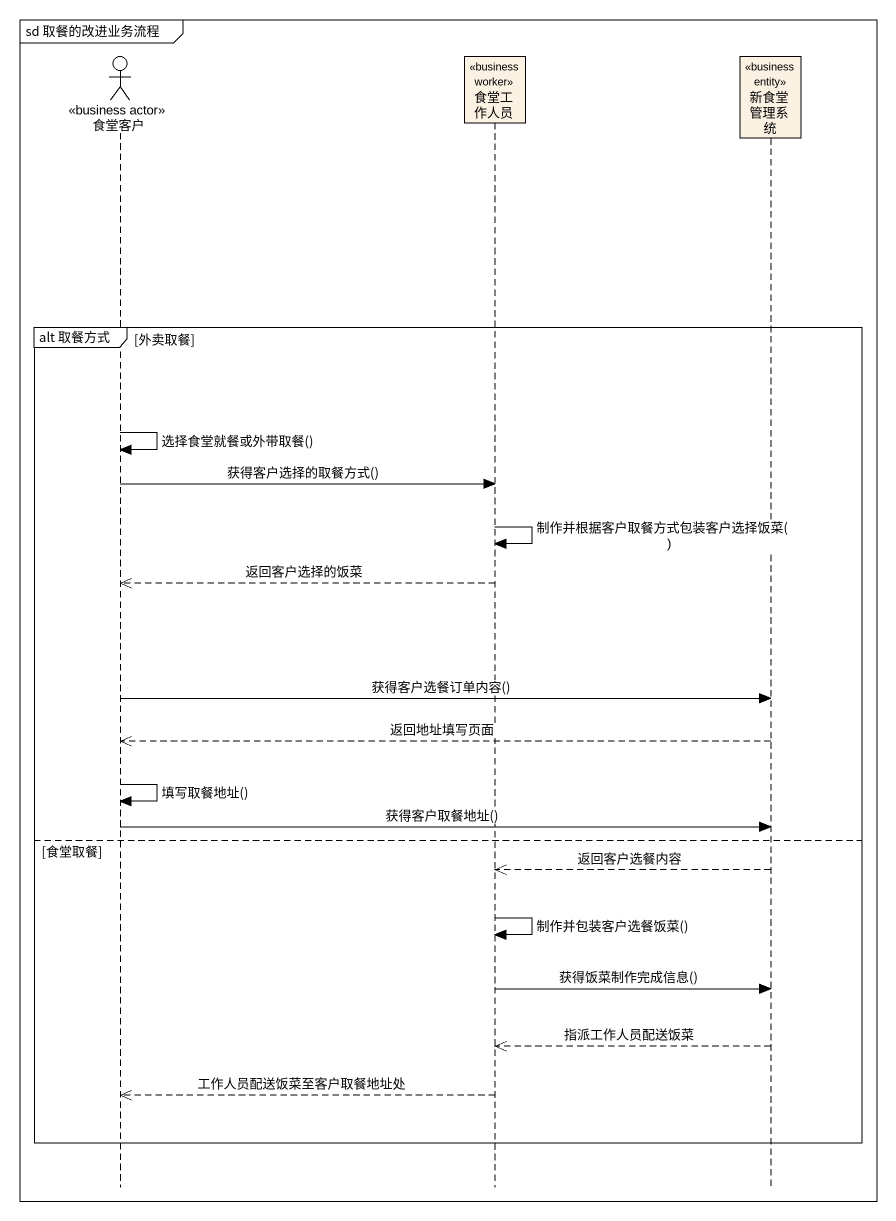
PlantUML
@startuml
mainframe sd 取餐的改进业务流程
hide footbox
actor 食堂客户 <<business actor>>
participant 食堂工作人员 <<business worker>> #FCF2E3
participant 新食堂管理系统 <<business entity>> #FCF2E3

group alt 取餐方式 [外卖取餐]
  食堂客户 -> 食堂客户 : 选择食堂就餐或外带取餐()
  食堂客户 -> 食堂工作人员 : 获得客户选择的取餐方式()
  食堂工作人员 -> 食堂工作人员 : 制作并根据客户取餐方式包装客户选择饭菜()
  食堂工作人员 -->> 食堂客户 : 返回客户选择的饭菜
  食堂客户 -> 新食堂管理系统 : 获得客户选餐订单内容()
  新食堂管理系统 -->> 食堂客户 : 返回地址填写页面
  食堂客户 -> 食堂客户 : 填写取餐地址()
  食堂客户 -> 新食堂管理系统 : 获得客户取餐地址()
else 食堂取餐
  新食堂管理系统 -->> 食堂工作人员 : 返回客户选餐内容
  食堂工作人员 -> 食堂工作人员 : 制作并包装客户选餐饭菜()
  食堂工作人员 -> 新食堂管理系统 : 获得饭菜制作完成信息()
  新食堂管理系统 -->> 食堂工作人员 : 指派工作人员配送饭菜
  食堂工作人员 -->> 食堂客户 : 工作人员配送饭菜至客户取餐地址处
end
@enduml
